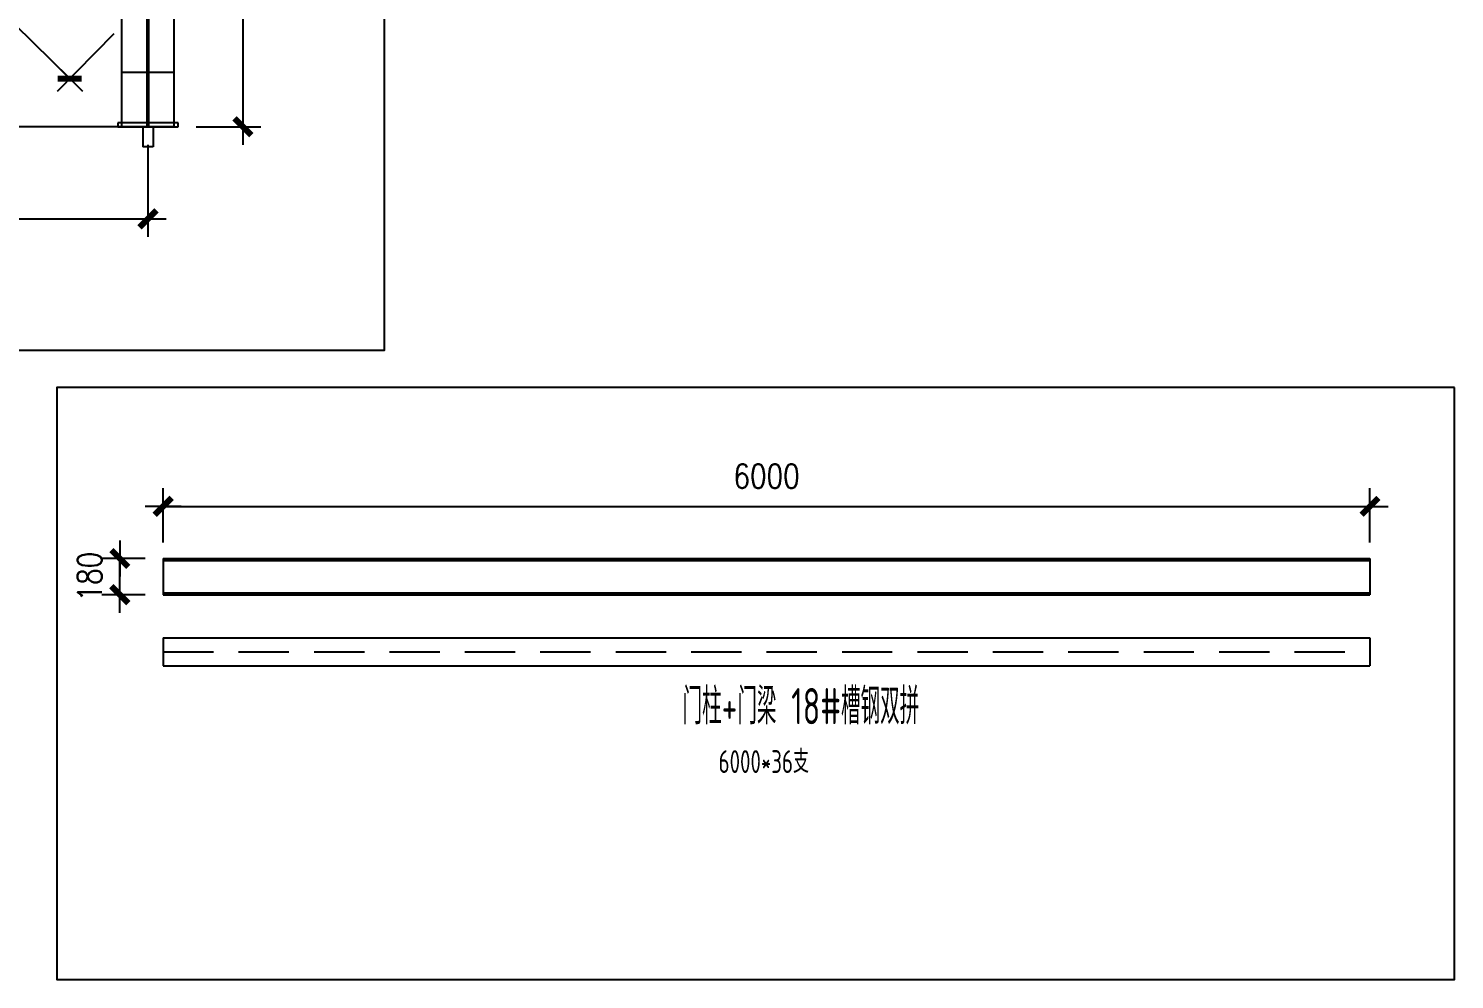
# Model space of a CAD drawing. Header units: millimetres. Extents: x 1471994 to 4527627, y -5186613 to -1927582.
# Drawn here: x 1541744 to 1548834, y -1992704 to -1987974 of the extents above; entities that cross this region are included whole.
import ezdxf

# ---------------------------------------------------------------- set-up
doc = ezdxf.new("R2010")
doc.units = ezdxf.units.MM
doc.header["$LTSCALE"] = 1000
doc.header["$PDMODE"] = 34
doc.linetypes.add('HIDDEN', pattern=[0.375, 0.25, -0.125])
doc.layers.add('钢架', color=7, linetype='Continuous', lineweight=25)
doc.styles.add('DIM_FONT', font='simplex.shx', dxfattribs={"width": 0.8, "bigfont": 'hztxt.shx'})
doc.styles.add('hz', font='gbenor.shx', dxfattribs={"width": 0.75, "height": 100, "bigfont": 'gbcbig.shx'})
doc.styles.add('TSSD_Label', font='Tssdeng.shx', dxfattribs={"width": 0.7, "bigfont": 'hztxt.shx'})
doc.dimstyles.new('WGH(1)', dxfattribs={"dimscale": 1.2, "dimtxt": 100, "dimasz": 0.5, "dimexe": 75, "dimexo": 75, "dimgap": 75, "dimtad": 1, "dimdec": 0, "dimzin": 0, "dimdsep": 46, "dimtxsty": 'DIM_FONT', "dimblk1": '_DIMX', "dimblk2": '_DIMX', "dimsah": 1, "dimcen": 0.09, "dimclrd": 3, "dimclre": 3, "dimclrt": 7, "dimadec": 0, "dimazin": 0, "dimtfac": 1, "dimtdec": 0, "dimtix": 1, "dimtmove": 2, "dimatfit": 3, "dimldrblk": '_DIMX', "dimfxl": 1, "dimtolj": 1, "dimtzin": 0, "dimarcsym": 0})

# ---------------------------------------------------------------- blocks, each defined once
blk = doc.blocks.new('_DIMX')
blk.add_line((-150, 0), (150, 0))
at = {"const_width": 50}
blk.add_lwpolyline([(-70, -70), (70, 70)], dxfattribs=at)
blk = doc.blocks.new('*D1393')
at = {"color": 3, "lineweight": -2}
for p, q in [((1542558.1, -1978462.4), (1542899.9, -1978462.4)), ((1542809.9, -1978463), (1542809.9, -1988461.8)), ((1542578.1, -1988462.4), (1542899.9, -1988462.4))]:
    blk.add_line(p, q, dxfattribs=at)
at = {"layer": 'Defpoints', "color": 0}
for p in [(1542468.1, -1978462.4), (1542488.1, -1988462.4), (1542809.9, -1988462.4)]:
    blk.add_point(p, dxfattribs=at)
at = {"color": 3, "lineweight": -2, "xscale": 0.6, "yscale": 0.6, "zscale": 0.6}
for p, rotation in [((1542809.9, -1978462.4), 90), ((1542809.9, -1988462.4), 270)]:
    blk.add_blockref('_DIMX', p, dxfattribs=dict(at, rotation=rotation))
at = {"color": 7, "insert": (1542659.9, -1983462.4), "char_height": 120, "attachment_point": 5, "rotation": 90, "style": 'DIM_FONT'}
blk.add_mtext('\\A1;10000', dxfattribs=at)
blk = doc.blocks.new('*D1391')
at = {"color": 3, "lineweight": -2}
for p, q in [((1536338.1, -1988552.4), (1536338.1, -1989010.6)), ((1542338.1, -1988552.4), (1542338.1, -1989010.6)), ((1536338.7, -1988920.6), (1542337.5, -1988920.6))]:
    blk.add_line(p, q, dxfattribs=at)
at = {"layer": 'Defpoints', "color": 0}
for p in [(1536338.1, -1988462.4), (1542338.1, -1988462.4), (1542338.1, -1988920.6)]:
    blk.add_point(p, dxfattribs=at)
at = {"color": 3, "lineweight": -2, "xscale": 0.6, "yscale": 0.6, "zscale": 0.6, "rotation": 180}
blk.add_blockref('_DIMX', (1536338.1, -1988920.6), dxfattribs=at)
at = {"color": 3, "lineweight": -2, "xscale": 0.6, "yscale": 0.6, "zscale": 0.6}
blk.add_blockref('_DIMX', (1542338.1, -1988920.6), dxfattribs=at)
at = {"color": 7, "insert": (1539338.1, -1988770.6), "char_height": 120, "attachment_point": 5, "style": 'DIM_FONT'}
blk.add_mtext('\\A1;6000', dxfattribs=at)
blk = doc.blocks.new('*D1429')
at = {"color": 3, "lineweight": -2}
for p, q in [((1539307.6, -1985185.9), (1539025.6, -1985472.5)), ((1539089.2, -1985408.8), (1541948.7, -1988222.9)), ((1542168, -1988000.8), (1541886, -1988287.4))]:
    blk.add_line(p, q, dxfattribs=at)
at = {"layer": 'Defpoints', "color": 0}
for p in [(1539370.8, -1985121.8), (1542231.1, -1987936.7), (1541949.1, -1988223.3)]:
    blk.add_point(p, dxfattribs=at)
at = {"color": 3, "lineweight": -2, "xscale": 0.6, "yscale": 0.6, "zscale": 0.6}
for p, rotation in [((1539088.7, -1985408.3), 135.458675523229), ((1541949.1, -1988223.3), 315.458675523229)]:
    blk.add_blockref('_DIMX', p, dxfattribs=dict(at, rotation=rotation))
at = {"color": 7, "insert": (1540624.1, -1986708.9), "char_height": 120, "attachment_point": 5, "rotation": 315.45868, "style": 'DIM_FONT'}
blk.add_mtext('\\A1;4013', dxfattribs=at)
blk = doc.blocks.new('*D1636')
at = {"color": 3, "lineweight": -2}
for p, q in [((1542323.8, -1990610), (1542108.2, -1990610)), ((1542198.2, -1990609.4), (1542198.2, -1990608.8)), ((1542198.2, -1990790), (1542198.2, -1990610)), ((1542323.8, -1990790), (1542108.2, -1990790)), ((1542198.2, -1990790.6), (1542198.2, -1990791.2))]:
    blk.add_line(p, q, dxfattribs=at)
at = {"layer": 'Defpoints', "color": 0}
for p in [(1542198.2, -1990610), (1542413.8, -1990610), (1542413.8, -1990790)]:
    blk.add_point(p, dxfattribs=at)
at = {"color": 3, "lineweight": -2, "xscale": 0.6, "yscale": 0.6, "zscale": 0.6}
for p, rotation in [((1542198.2, -1990610), 270), ((1542198.2, -1990790), 90)]:
    blk.add_blockref('_DIMX', p, dxfattribs=dict(at, rotation=rotation))
at = {"color": 7, "insert": (1542048.2, -1990700), "char_height": 120, "attachment_point": 5, "rotation": 90, "style": 'DIM_FONT'}
blk.add_mtext('\\A1;180', dxfattribs=at)
blk = doc.blocks.new('*D1637')
at = {"color": 3, "lineweight": -2}
for p, q in [((1542413.8, -1990530), (1542413.8, -1990260.6)), ((1548413.8, -1990530), (1548413.8, -1990260.6)), ((1542414.4, -1990350.6), (1548413.2, -1990350.6))]:
    blk.add_line(p, q, dxfattribs=at)
at = {"layer": 'Defpoints', "color": 0}
for p in [(1548413.8, -1990350.6), (1542413.8, -1990620), (1548413.8, -1990620)]:
    blk.add_point(p, dxfattribs=at)
at = {"color": 3, "lineweight": -2, "xscale": 0.6, "yscale": 0.6, "zscale": 0.6, "rotation": 180}
blk.add_blockref('_DIMX', (1542413.8, -1990350.6), dxfattribs=at)
at = {"color": 3, "lineweight": -2, "xscale": 0.6, "yscale": 0.6, "zscale": 0.6}
blk.add_blockref('_DIMX', (1548413.8, -1990350.6), dxfattribs=at)
at = {"color": 7, "insert": (1545413.8, -1990200.6), "char_height": 120, "attachment_point": 5, "style": 'DIM_FONT'}
blk.add_mtext('\\A1;6000', dxfattribs=at)

msp = doc.modelspace()

# ---------------------------------------------------------------- linework, layer by layer
for p, q in [((1542208.1, -1988462.4), (1542208.1, -1978462.4)), ((1542334.1, -1988462.4), (1542334.1, -1978462.4)), ((1542342.1, -1988462.4), (1542342.1, -1978462.4)), ((1542468.1, -1988462.4), (1542468.1, -1978462.4)), ((1542468.1, -1988192.4), (1542208.1, -1988192.4)), ((1542488.1, -1988442.4), (1542188.1, -1988442.4)), ((1542188.1, -1988442.4), (1542188.1, -1988462.4)), ((1542468.1, -1988442.4), (1542208.1, -1988442.4)), ((1542488.1, -1988462.4), (1542488.1, -1988442.4)), ((1542338.1, -1988462.4), (1536338.1, -1988462.4)), ((1542188.1, -1988462.4), (1542488.1, -1988462.4)), ((1542468.1, -1988462.4), (1542208.1, -1988462.4)), ((1542313.1, -1988462.4), (1542313.1, -1988562.4)), ((1542363.1, -1988462.4), (1542363.1, -1988562.4)), ((1542468.1, -1988462.4), (1542488.1, -1988462.4)), ((1542363.1, -1988562.4), (1542313.1, -1988562.4)), ((1542413.8, -1990610), (1548413.8, -1990610)), ((1542413.8, -1990610), (1542413.8, -1990790)), ((1542413.8, -1990620), (1548413.8, -1990620)), ((1548413.8, -1990610), (1548413.8, -1990790)), ((1542413.8, -1990780), (1548413.8, -1990780)), ((1542413.8, -1990790), (1548413.8, -1990790)), ((1542413.8, -1991004.2), (1548413.8, -1991004.2)), ((1542413.8, -1991004.2), (1542413.8, -1991144.2)), ((1548413.8, -1991004.2), (1548413.8, -1991144.2)), ((1542413.8, -1991144.2), (1548413.8, -1991144.2))]:
    msp.add_line(p, q)
at = {"color": 2}
msp.add_line((1542338.1, -1988462.4), (1542338.1, -1978462.4), dxfattribs=at)
msp.add_line((1542338.1, -1988462.4), (1542338.1, -1978462.4), dxfattribs=at)
at = {"linetype": 'HIDDEN'}
msp.add_line((1542413.8, -1991074.2), (1548413.8, -1991074.2), dxfattribs=at)
for points in [[(1527403.5, -1977724.3), (1543511.7, -1977724.3), (1543511.7, -1989575.5), (1527403.5, -1989575.5)], [(1548834.1, -1989760.3), (1541884.3, -1989760.3), (1541884.3, -1992704), (1548834.1, -1992704)]]:
    msp.add_lwpolyline(points, close=True)

# ---------------------------------------------------------------- texts
at = {"lineweight": -3, "style": 'TSSD_Label', "width": 0.7}
msp.add_text('6000*36支', height=113.4, dxfattribs=at).set_placement((1545175.1, -1991676.9))
at = {"layer": '钢架', "lineweight": 13, "insert": (1544995.9, -1991254.6), "char_height": 180, "width": 1210.156, "attachment_point": 1, "style": 'hz'}
msp.add_mtext('门柱+门梁 18#槽钢双拼', dxfattribs=at)

# ---------------------------------------------------------------- dimensions: what is measured, and where the dimension line sits
for base, p1, p2, picture, middle in [((1542809.9, -1988462.4), (1542468.1, -1978462.4), (1542488.1, -1988462.4), '*D1393', (1542659.9, -1983462.4)), ((1542198.2, -1990610), (1542413.8, -1990790), (1542413.8, -1990610), '*D1636', (1542048.2, -1990700))]:
    dim = msp.add_linear_dim(base=base, p1=p1, p2=p2, angle=90, dimstyle='WGH(1)')
    dim.commit()
    dim.dimension.update_dxf_attribs({"geometry": picture, "text_midpoint": middle})
dim = msp.add_aligned_dim(p1=(1539370.8, -1985121.8), p2=(1542231.1, -1987936.7), distance=-402.1, dimstyle='WGH(1)')
dim.commit()
dim.dimension.update_dxf_attribs({"geometry": '*D1429', "text_midpoint": (1540624.1, -1986708.9)})
for base, p1, p2, picture, middle in [((1542338.1, -1988920.6), (1536338.1, -1988462.4), (1542338.1, -1988462.4), '*D1391', (1539338.1, -1988770.6)), ((1548413.8, -1990350.6), (1542413.8, -1990620), (1548413.8, -1990620), '*D1637', (1545413.8, -1990200.6))]:
    dim = msp.add_linear_dim(base=base, p1=p1, p2=p2, dimstyle='WGH(1)')
    dim.commit()
    dim.dimension.update_dxf_attribs({"geometry": picture, "text_midpoint": middle})

doc.saveas('drawing.dxf')
